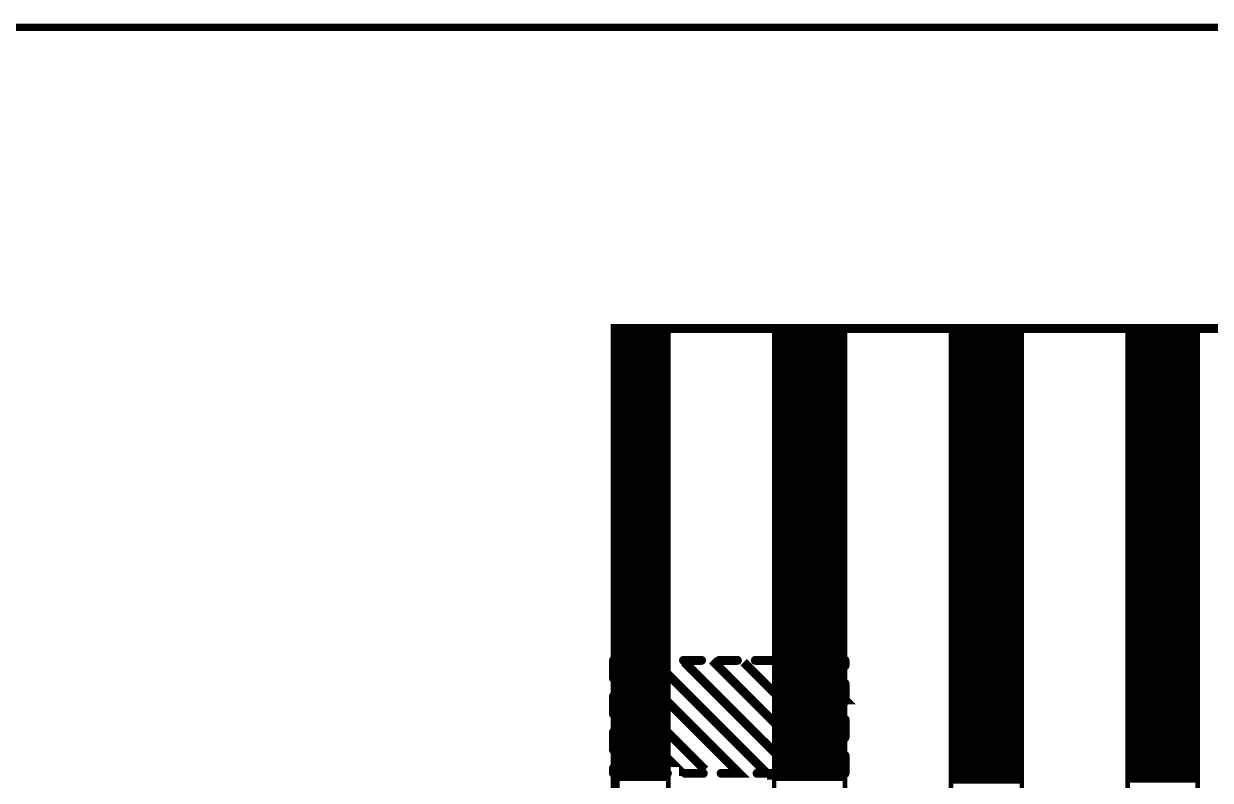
# Model space of a CAD drawing. Extents: x 2.14 to 10.29, y 1.14 to 8.17.
# Drawn here: x 7.729 to 9.051, y 7.325 to 8.169 of the extents above; entities that cross this region are included whole.
import ezdxf

# ---------------------------------------------------------------- set-up
doc = ezdxf.new("R2010")
doc.units = 0
doc.header["$LTSCALE"] = 25
doc.layers.get('0').update_dxf_attribs({"linetype": 'CONTINUOUS'})

# ---------------------------------------------------------------- blocks, each defined once
blk = doc.blocks.new('DISC')
at = {"color": 0, "const_width": 0.5}
blk.add_lwpolyline([(0, 0.25, 1), (0, -0.25, 1)], format="xyb", close=True, dxfattribs=at)

msp = doc.modelspace()

# ---------------------------------------------------------------- linework, layer by layer
at = {"color": 1, "const_width": 0.008}
msp.add_lwpolyline([(2.146, 1.142), (10.281, 1.142), (10.281, 8.165), (2.146, 8.165), (2.146, 1.142)], dxfattribs=at)
at = {"color": 3}
for points, const_width in [([(8.388, 4.528), (8.388, 7.829), (9.805, 7.829), (9.805, 4.528), (8.388, 4.528)], 0.01), ([(8.388, 7.829), (8.447, 7.829), (8.447, 4.53), (8.388, 4.53), (8.388, 7.829)], 0.005), ([(8.388, 7.827), (8.447, 7.827)], 0.005), ([(8.565, 7.829), (8.644, 7.829), (8.644, 4.53), (8.565, 4.53), (8.565, 7.829)], 0.005), ([(8.565, 7.827), (8.644, 7.827)], 0.005), ([(8.762, 7.829), (8.841, 7.829), (8.841, 4.531), (8.762, 4.531), (8.762, 7.829)], 0.005), ([(8.959, 7.829), (9.037, 7.829), (9.037, 4.528), (8.959, 4.528), (8.959, 7.829)], 0.005), ([(8.388, 7.822), (8.447, 7.822)], 0.005), ([(8.388, 7.817), (8.447, 7.817)], 0.005), ([(8.388, 7.812), (8.447, 7.812)], 0.005), ([(8.565, 7.822), (8.644, 7.822)], 0.005), ([(8.565, 7.817), (8.644, 7.817)], 0.005), ([(8.565, 7.812), (8.644, 7.812)], 0.005), ([(8.762, 7.824), (8.841, 7.824)], 0.005), ([(8.762, 7.819), (8.841, 7.819)], 0.005), ([(8.762, 7.814), (8.841, 7.814)], 0.005), ([(8.959, 7.825), (9.037, 7.825)], 0.005), ([(8.959, 7.82), (9.037, 7.82)], 0.005), ([(8.959, 7.815), (9.037, 7.815)], 0.005), ([(8.388, 7.807), (8.447, 7.807)], 0.005), ([(8.388, 7.802), (8.447, 7.802)], 0.005), ([(8.565, 7.807), (8.644, 7.807)], 0.005), ([(8.565, 7.802), (8.644, 7.802)], 0.005), ([(8.762, 7.809), (8.841, 7.809)], 0.005), ([(8.762, 7.804), (8.841, 7.804)], 0.005), ([(8.762, 7.799), (8.841, 7.799)], 0.005), ([(8.959, 7.81), (9.037, 7.81)], 0.005), ([(8.959, 7.805), (9.037, 7.805)], 0.005), ([(8.959, 7.8), (9.037, 7.8)], 0.005), ([(8.388, 7.797), (8.447, 7.797)], 0.005), ([(8.388, 7.792), (8.447, 7.792)], 0.005), ([(8.388, 7.787), (8.447, 7.787)], 0.005), ([(8.565, 7.797), (8.644, 7.797)], 0.005), ([(8.565, 7.792), (8.644, 7.792)], 0.005), ([(8.565, 7.787), (8.644, 7.787)], 0.005), ([(8.762, 7.794), (8.841, 7.794)], 0.005), ([(8.762, 7.789), (8.841, 7.789)], 0.005), ([(8.959, 7.795), (9.037, 7.795)], 0.005), ([(8.959, 7.79), (9.037, 7.79)], 0.005), ([(8.388, 7.782), (8.447, 7.782)], 0.005), ([(8.388, 7.777), (8.447, 7.777)], 0.005), ([(8.565, 7.782), (8.644, 7.782)], 0.005), ([(8.565, 7.777), (8.644, 7.777)], 0.005), ([(8.762, 7.784), (8.841, 7.784)], 0.005), ([(8.762, 7.779), (8.841, 7.779)], 0.005), ([(8.762, 7.774), (8.841, 7.774)], 0.005), ([(8.959, 7.785), (9.037, 7.785)], 0.005), ([(8.959, 7.78), (9.037, 7.78)], 0.005), ([(8.959, 7.775), (9.037, 7.775)], 0.005), ([(8.388, 7.772), (8.447, 7.772)], 0.005), ([(8.388, 7.767), (8.447, 7.767)], 0.005), ([(8.388, 7.762), (8.447, 7.762)], 0.005), ([(8.565, 7.772), (8.644, 7.772)], 0.005), ([(8.565, 7.767), (8.644, 7.767)], 0.005), ([(8.565, 7.762), (8.644, 7.762)], 0.005), ([(8.762, 7.769), (8.841, 7.769)], 0.005), ([(8.762, 7.764), (8.841, 7.764)], 0.005), ([(8.959, 7.77), (9.037, 7.77)], 0.005), ([(8.959, 7.765), (9.037, 7.765)], 0.005), ([(8.959, 7.76), (9.037, 7.76)], 0.005), ([(8.388, 7.757), (8.447, 7.757)], 0.005), ([(8.388, 7.752), (8.447, 7.752)], 0.005), ([(8.388, 7.747), (8.447, 7.747)], 0.005), ([(8.565, 7.757), (8.644, 7.757)], 0.005), ([(8.565, 7.752), (8.644, 7.752)], 0.005), ([(8.565, 7.747), (8.644, 7.747)], 0.005), ([(8.762, 7.759), (8.841, 7.759)], 0.005), ([(8.762, 7.754), (8.841, 7.754)], 0.005), ([(8.762, 7.749), (8.841, 7.749)], 0.005), ([(8.959, 7.755), (9.037, 7.755)], 0.005), ([(8.959, 7.75), (9.037, 7.75)], 0.005), ([(8.388, 7.742), (8.447, 7.742)], 0.005), ([(8.388, 7.737), (8.447, 7.737)], 0.005), ([(8.565, 7.742), (8.644, 7.742)], 0.005), ([(8.565, 7.737), (8.644, 7.737)], 0.005), ([(8.762, 7.744), (8.841, 7.744)], 0.005), ([(8.762, 7.739), (8.841, 7.739)], 0.005), ([(8.762, 7.734), (8.841, 7.734)], 0.005), ([(8.959, 7.745), (9.037, 7.745)], 0.005), ([(8.959, 7.74), (9.037, 7.74)], 0.005), ([(8.959, 7.735), (9.037, 7.735)], 0.005), ([(8.388, 7.732), (8.447, 7.732)], 0.005), ([(8.388, 7.727), (8.447, 7.727)], 0.005), ([(8.388, 7.722), (8.447, 7.722)], 0.005), ([(8.565, 7.732), (8.644, 7.732)], 0.005), ([(8.565, 7.727), (8.644, 7.727)], 0.005), ([(8.565, 7.722), (8.644, 7.722)], 0.005), ([(8.762, 7.729), (8.841, 7.729)], 0.005), ([(8.762, 7.724), (8.841, 7.724)], 0.005), ([(8.959, 7.73), (9.037, 7.73)], 0.005), ([(8.959, 7.725), (9.037, 7.725)], 0.005), ([(8.959, 7.72), (9.037, 7.72)], 0.005), ([(8.388, 7.717), (8.447, 7.717)], 0.005), ([(8.388, 7.712), (8.447, 7.712)], 0.005), ([(8.388, 7.707), (8.447, 7.707)], 0.005), ([(8.565, 7.717), (8.644, 7.717)], 0.005), ([(8.565, 7.712), (8.644, 7.712)], 0.005), ([(8.565, 7.707), (8.644, 7.707)], 0.005), ([(8.762, 7.719), (8.841, 7.719)], 0.005), ([(8.762, 7.714), (8.841, 7.714)], 0.005), ([(8.762, 7.709), (8.841, 7.709)], 0.005), ([(8.959, 7.715), (9.037, 7.715)], 0.005), ([(8.959, 7.71), (9.037, 7.71)], 0.005), ([(8.388, 7.702), (8.447, 7.702)], 0.005), ([(8.388, 7.697), (8.447, 7.697)], 0.005), ([(8.565, 7.702), (8.644, 7.702)], 0.005), ([(8.565, 7.697), (8.644, 7.697)], 0.005), ([(8.762, 7.704), (8.841, 7.704)], 0.005), ([(8.762, 7.699), (8.841, 7.699)], 0.005), ([(8.762, 7.694), (8.841, 7.694)], 0.005), ([(8.959, 7.705), (9.037, 7.705)], 0.005), ([(8.959, 7.7), (9.037, 7.7)], 0.005), ([(8.959, 7.695), (9.037, 7.695)], 0.005), ([(8.388, 7.692), (8.447, 7.692)], 0.005), ([(8.388, 7.687), (8.447, 7.687)], 0.005), ([(8.388, 7.682), (8.447, 7.682)], 0.005), ([(8.565, 7.692), (8.644, 7.692)], 0.005), ([(8.565, 7.687), (8.644, 7.687)], 0.005), ([(8.565, 7.682), (8.644, 7.682)], 0.005), ([(8.762, 7.689), (8.841, 7.689)], 0.005), ([(8.762, 7.684), (8.841, 7.684)], 0.005), ([(8.959, 7.69), (9.037, 7.69)], 0.005), ([(8.959, 7.685), (9.037, 7.685)], 0.005), ([(8.959, 7.68), (9.037, 7.68)], 0.005), ([(8.388, 7.677), (8.447, 7.677)], 0.005), ([(8.388, 7.672), (8.447, 7.672)], 0.005), ([(8.388, 7.667), (8.447, 7.667)], 0.005), ([(8.565, 7.677), (8.644, 7.677)], 0.005), ([(8.565, 7.672), (8.644, 7.672)], 0.005), ([(8.565, 7.667), (8.644, 7.667)], 0.005), ([(8.762, 7.679), (8.841, 7.679)], 0.005), ([(8.762, 7.674), (8.841, 7.674)], 0.005), ([(8.762, 7.669), (8.841, 7.669)], 0.005), ([(8.959, 7.675), (9.037, 7.675)], 0.005), ([(8.959, 7.67), (9.037, 7.67)], 0.005), ([(8.388, 7.662), (8.447, 7.662)], 0.005), ([(8.388, 7.657), (8.447, 7.657)], 0.005), ([(8.565, 7.662), (8.644, 7.662)], 0.005), ([(8.565, 7.657), (8.644, 7.657)], 0.005), ([(8.762, 7.664), (8.841, 7.664)], 0.005), ([(8.762, 7.659), (8.841, 7.659)], 0.005), ([(8.762, 7.654), (8.841, 7.654)], 0.005), ([(8.959, 7.665), (9.037, 7.665)], 0.005), ([(8.959, 7.66), (9.037, 7.66)], 0.005), ([(8.959, 7.655), (9.037, 7.655)], 0.005), ([(8.388, 7.652), (8.447, 7.652)], 0.005), ([(8.388, 7.647), (8.447, 7.647)], 0.005), ([(8.388, 7.642), (8.447, 7.642)], 0.005), ([(8.565, 7.652), (8.644, 7.652)], 0.005), ([(8.565, 7.647), (8.644, 7.647)], 0.005), ([(8.565, 7.642), (8.644, 7.642)], 0.005), ([(8.762, 7.649), (8.841, 7.649)], 0.005), ([(8.762, 7.644), (8.841, 7.644)], 0.005), ([(8.959, 7.65), (9.037, 7.65)], 0.005), ([(8.959, 7.645), (9.037, 7.645)], 0.005), ([(8.388, 7.637), (8.447, 7.637)], 0.005), ([(8.388, 7.632), (8.447, 7.632)], 0.005), ([(8.388, 7.627), (8.447, 7.627)], 0.005), ([(8.565, 7.637), (8.644, 7.637)], 0.005), ([(8.565, 7.632), (8.644, 7.632)], 0.005), ([(8.565, 7.627), (8.644, 7.627)], 0.005), ([(8.762, 7.639), (8.841, 7.639)], 0.005), ([(8.762, 7.634), (8.841, 7.634)], 0.005), ([(8.762, 7.629), (8.841, 7.629)], 0.005), ([(8.959, 7.64), (9.037, 7.64)], 0.005), ([(8.959, 7.635), (9.037, 7.635)], 0.005), ([(8.959, 7.63), (9.037, 7.63)], 0.005), ([(8.388, 7.622), (8.447, 7.622)], 0.005), ([(8.388, 7.617), (8.447, 7.617)], 0.005), ([(8.565, 7.622), (8.644, 7.622)], 0.005), ([(8.565, 7.617), (8.644, 7.617)], 0.005), ([(8.762, 7.624), (8.841, 7.624)], 0.005), ([(8.762, 7.619), (8.841, 7.619)], 0.005), ([(8.762, 7.614), (8.841, 7.614)], 0.005), ([(8.959, 7.625), (9.037, 7.625)], 0.005), ([(8.959, 7.62), (9.037, 7.62)], 0.005), ([(8.959, 7.615), (9.037, 7.615)], 0.005), ([(8.388, 7.612), (8.447, 7.612)], 0.005), ([(8.388, 7.607), (8.447, 7.607)], 0.005), ([(8.388, 7.602), (8.447, 7.602)], 0.005), ([(8.565, 7.612), (8.644, 7.612)], 0.005), ([(8.565, 7.607), (8.644, 7.607)], 0.005), ([(8.565, 7.602), (8.644, 7.602)], 0.005), ([(8.762, 7.609), (8.841, 7.609)], 0.005), ([(8.762, 7.604), (8.841, 7.604)], 0.005), ([(8.959, 7.61), (9.037, 7.61)], 0.005), ([(8.959, 7.605), (9.037, 7.605)], 0.005), ([(8.388, 7.597), (8.447, 7.597)], 0.005), ([(8.388, 7.592), (8.447, 7.592)], 0.005), ([(8.565, 7.597), (8.644, 7.597)], 0.005), ([(8.565, 7.592), (8.644, 7.592)], 0.005), ([(8.762, 7.599), (8.841, 7.599)], 0.005), ([(8.762, 7.594), (8.841, 7.594)], 0.005), ([(8.762, 7.589), (8.841, 7.589)], 0.005), ([(8.959, 7.6), (9.037, 7.6)], 0.005), ([(8.959, 7.595), (9.037, 7.595)], 0.005), ([(8.959, 7.59), (9.037, 7.59)], 0.005), ([(8.388, 7.587), (8.447, 7.587)], 0.005), ([(8.388, 7.582), (8.447, 7.582)], 0.005), ([(8.388, 7.577), (8.447, 7.577)], 0.005), ([(8.565, 7.587), (8.644, 7.587)], 0.005), ([(8.565, 7.582), (8.644, 7.582)], 0.005), ([(8.565, 7.577), (8.644, 7.577)], 0.005), ([(8.762, 7.584), (8.841, 7.584)], 0.005), ([(8.762, 7.579), (8.841, 7.579)], 0.005), ([(8.762, 7.574), (8.841, 7.574)], 0.005), ([(8.959, 7.585), (9.037, 7.585)], 0.005), ([(8.959, 7.58), (9.037, 7.58)], 0.005), ([(8.959, 7.575), (9.037, 7.575)], 0.005), ([(8.388, 7.572), (8.447, 7.572)], 0.005), ([(8.388, 7.567), (8.447, 7.567)], 0.005), ([(8.388, 7.562), (8.447, 7.562)], 0.005), ([(8.565, 7.572), (8.644, 7.572)], 0.005), ([(8.565, 7.567), (8.644, 7.567)], 0.005), ([(8.565, 7.562), (8.644, 7.562)], 0.005), ([(8.762, 7.569), (8.841, 7.569)], 0.005), ([(8.762, 7.564), (8.841, 7.564)], 0.005), ([(8.959, 7.57), (9.037, 7.57)], 0.005), ([(8.959, 7.565), (9.037, 7.565)], 0.005), ([(8.388, 7.557), (8.447, 7.557)], 0.005), ([(8.388, 7.552), (8.447, 7.552)], 0.005), ([(8.565, 7.557), (8.644, 7.557)], 0.005), ([(8.565, 7.552), (8.644, 7.552)], 0.005), ([(8.762, 7.559), (8.841, 7.559)], 0.005), ([(8.762, 7.554), (8.841, 7.554)], 0.005), ([(8.762, 7.549), (8.841, 7.549)], 0.005), ([(8.959, 7.56), (9.037, 7.56)], 0.005), ([(8.959, 7.555), (9.037, 7.555)], 0.005), ([(8.959, 7.55), (9.037, 7.55)], 0.005), ([(8.388, 7.547), (8.447, 7.547)], 0.005), ([(8.388, 7.542), (8.447, 7.542)], 0.005), ([(8.388, 7.537), (8.447, 7.537)], 0.005), ([(8.565, 7.547), (8.644, 7.547)], 0.005), ([(8.565, 7.542), (8.644, 7.542)], 0.005), ([(8.565, 7.537), (8.644, 7.537)], 0.005), ([(8.762, 7.544), (8.841, 7.544)], 0.005), ([(8.762, 7.539), (8.841, 7.539)], 0.005), ([(8.959, 7.545), (9.037, 7.545)], 0.005), ([(8.959, 7.54), (9.037, 7.54)], 0.005), ([(8.959, 7.535), (9.037, 7.535)], 0.005), ([(8.388, 7.532), (8.447, 7.532)], 0.005), ([(8.388, 7.527), (8.447, 7.527)], 0.005), ([(8.388, 7.522), (8.447, 7.522)], 0.005), ([(8.565, 7.532), (8.644, 7.532)], 0.005), ([(8.565, 7.527), (8.644, 7.527)], 0.005), ([(8.565, 7.522), (8.644, 7.522)], 0.005), ([(8.762, 7.534), (8.841, 7.534)], 0.005), ([(8.762, 7.529), (8.841, 7.529)], 0.005), ([(8.762, 7.524), (8.841, 7.524)], 0.005), ([(8.959, 7.53), (9.037, 7.53)], 0.005), ([(8.959, 7.525), (9.037, 7.525)], 0.005), ([(8.388, 7.517), (8.447, 7.517)], 0.005), ([(8.388, 7.512), (8.447, 7.512)], 0.005), ([(8.565, 7.517), (8.644, 7.517)], 0.005), ([(8.565, 7.512), (8.644, 7.512)], 0.005), ([(8.762, 7.519), (8.841, 7.519)], 0.005), ([(8.762, 7.514), (8.841, 7.514)], 0.005), ([(8.762, 7.509), (8.841, 7.509)], 0.005), ([(8.959, 7.52), (9.037, 7.52)], 0.005), ([(8.959, 7.515), (9.037, 7.515)], 0.005), ([(8.959, 7.51), (9.037, 7.51)], 0.005), ([(8.388, 7.507), (8.447, 7.507)], 0.005), ([(8.388, 7.502), (8.447, 7.502)], 0.005), ([(8.388, 7.497), (8.447, 7.497)], 0.005), ([(8.565, 7.507), (8.644, 7.507)], 0.005), ([(8.565, 7.502), (8.644, 7.502)], 0.005), ([(8.565, 7.497), (8.644, 7.497)], 0.005), ([(8.762, 7.504), (8.841, 7.504)], 0.005), ([(8.762, 7.499), (8.841, 7.499)], 0.005), ([(8.959, 7.505), (9.037, 7.505)], 0.005), ([(8.959, 7.5), (9.037, 7.5)], 0.005), ([(8.959, 7.495), (9.037, 7.495)], 0.005), ([(8.388, 7.492), (8.447, 7.492)], 0.005), ([(8.388, 7.487), (8.447, 7.487)], 0.005), ([(8.388, 7.482), (8.447, 7.482)], 0.005), ([(8.565, 7.492), (8.644, 7.492)], 0.005), ([(8.565, 7.487), (8.644, 7.487)], 0.005), ([(8.565, 7.482), (8.644, 7.482)], 0.005), ([(8.762, 7.494), (8.841, 7.494)], 0.005), ([(8.762, 7.489), (8.841, 7.489)], 0.005), ([(8.762, 7.484), (8.841, 7.484)], 0.005), ([(8.959, 7.49), (9.037, 7.49)], 0.005), ([(8.959, 7.485), (9.037, 7.485)], 0.005), ([(8.388, 7.477), (8.447, 7.477)], 0.005), ([(8.388, 7.472), (8.447, 7.472)], 0.005), ([(8.565, 7.477), (8.644, 7.477)], 0.005), ([(8.565, 7.472), (8.644, 7.472)], 0.005), ([(8.762, 7.479), (8.841, 7.479)], 0.005), ([(8.762, 7.474), (8.841, 7.474)], 0.005), ([(8.762, 7.469), (8.841, 7.469)], 0.005), ([(8.959, 7.48), (9.037, 7.48)], 0.005), ([(8.959, 7.475), (9.037, 7.475)], 0.005), ([(8.959, 7.47), (9.037, 7.47)], 0.005), ([(8.404, 7.459), (8.386, 7.459)], 0.01), ([(8.386, 7.459), (8.386, 7.439)], 0.01), ([(8.388, 7.467), (8.447, 7.467)], 0.005), ([(8.388, 7.462), (8.447, 7.462)], 0.005), ([(8.388, 7.457), (8.447, 7.457)], 0.005), ([(8.402, 7.457), (8.526, 7.333), (8.524, 7.333)], 0.01), ([(8.444, 7.459), (8.424, 7.459)], 0.01), ([(8.435, 7.455), (8.559, 7.331), (8.557, 7.331)], 0.01), ([(8.484, 7.459), (8.464, 7.459)], 0.01), ([(8.465, 7.457), (8.589, 7.333)], 0.01), ([(8.496, 7.459), (8.622, 7.333)], 0.01), ([(8.524, 7.459), (8.504, 7.459)], 0.01), ([(8.531, 7.457), (8.632, 7.356)], 0.01), ([(8.564, 7.459), (8.544, 7.459)], 0.01), ([(8.565, 7.467), (8.644, 7.467)], 0.005), ([(8.565, 7.462), (8.644, 7.462)], 0.005), ([(8.565, 7.457), (8.644, 7.457)], 0.005), ([(8.569, 7.459), (8.64, 7.388)], 0.01), ([(8.604, 7.459), (8.584, 7.459)], 0.01), ([(8.604, 7.455), (8.644, 7.415), (8.642, 7.415)], 0.01), ([(8.644, 7.459), (8.624, 7.459)], 0.01), ([(8.644, 7.453), (8.644, 7.459)], 0.01), ([(8.762, 7.464), (8.841, 7.464)], 0.005), ([(8.762, 7.459), (8.841, 7.459)], 0.005), ([(8.959, 7.465), (9.037, 7.465)], 0.005), ([(8.959, 7.46), (9.037, 7.46)], 0.005), ([(8.959, 7.455), (9.037, 7.455)], 0.005), ([(8.388, 7.452), (8.447, 7.452)], 0.005), ([(8.388, 7.447), (8.447, 7.447)], 0.005), ([(8.388, 7.442), (8.447, 7.442)], 0.005), ([(8.565, 7.452), (8.644, 7.452)], 0.005), ([(8.565, 7.447), (8.644, 7.447)], 0.005), ([(8.565, 7.442), (8.644, 7.442)], 0.005), ([(8.762, 7.454), (8.841, 7.454)], 0.005), ([(8.762, 7.449), (8.841, 7.449)], 0.005), ([(8.762, 7.444), (8.841, 7.444)], 0.005), ([(8.959, 7.45), (9.037, 7.45)], 0.005), ([(8.959, 7.445), (9.037, 7.445)], 0.005), ([(8.388, 7.437), (8.488, 7.337)], 0.01), ([(8.388, 7.437), (8.447, 7.437)], 0.005), ([(8.388, 7.432), (8.447, 7.432)], 0.005), ([(8.565, 7.437), (8.644, 7.437)], 0.005), ([(8.565, 7.432), (8.644, 7.432)], 0.005), ([(8.644, 7.413), (8.644, 7.433)], 0.01), ([(8.762, 7.439), (8.841, 7.439)], 0.005), ([(8.762, 7.434), (8.841, 7.434)], 0.005), ([(8.762, 7.429), (8.841, 7.429)], 0.005), ([(8.959, 7.44), (9.037, 7.44)], 0.005), ([(8.959, 7.435), (9.037, 7.435)], 0.005), ([(8.959, 7.43), (9.037, 7.43)], 0.005), ([(8.386, 7.419), (8.386, 7.399)], 0.01), ([(8.388, 7.427), (8.447, 7.427)], 0.005), ([(8.388, 7.422), (8.447, 7.422)], 0.005), ([(8.388, 7.417), (8.447, 7.417)], 0.005), ([(8.565, 7.427), (8.644, 7.427)], 0.005), ([(8.565, 7.422), (8.644, 7.422)], 0.005), ([(8.565, 7.417), (8.644, 7.417)], 0.005), ([(8.762, 7.424), (8.841, 7.424)], 0.005), ([(8.762, 7.419), (8.841, 7.419)], 0.005), ([(8.959, 7.425), (9.037, 7.425)], 0.005), ([(8.959, 7.42), (9.037, 7.42)], 0.005), ([(8.388, 7.407), (8.461, 7.335), (8.459, 7.335)], 0.01), ([(8.388, 7.412), (8.447, 7.412)], 0.005), ([(8.388, 7.407), (8.447, 7.407)], 0.005), ([(8.565, 7.412), (8.644, 7.412)], 0.005), ([(8.565, 7.407), (8.644, 7.407)], 0.005), ([(8.762, 7.414), (8.841, 7.414)], 0.005), ([(8.762, 7.409), (8.841, 7.409)], 0.005), ([(8.762, 7.404), (8.841, 7.404)], 0.005), ([(8.959, 7.415), (9.037, 7.415)], 0.005), ([(8.959, 7.41), (9.037, 7.41)], 0.005), ([(8.959, 7.405), (9.037, 7.405)], 0.005), ([(8.388, 7.402), (8.447, 7.402)], 0.005), ([(8.388, 7.397), (8.447, 7.397)], 0.005), ([(8.388, 7.392), (8.447, 7.392)], 0.005), ([(8.565, 7.402), (8.644, 7.402)], 0.005), ([(8.565, 7.397), (8.644, 7.397)], 0.005), ([(8.565, 7.392), (8.644, 7.392)], 0.005), ([(8.644, 7.373), (8.644, 7.393)], 0.01), ([(8.762, 7.399), (8.841, 7.399)], 0.005), ([(8.762, 7.394), (8.841, 7.394)], 0.005), ([(8.762, 7.389), (8.841, 7.389)], 0.005), ([(8.959, 7.4), (9.037, 7.4)], 0.005), ([(8.959, 7.395), (9.037, 7.395)], 0.005), ([(8.959, 7.39), (9.037, 7.39)], 0.005), ([(8.386, 7.379), (8.386, 7.359)], 0.01), ([(8.388, 7.38), (8.435, 7.333), (8.433, 7.333)], 0.01), ([(8.388, 7.387), (8.447, 7.387)], 0.005), ([(8.388, 7.382), (8.447, 7.382)], 0.005), ([(8.388, 7.377), (8.447, 7.377)], 0.005), ([(8.565, 7.387), (8.644, 7.387)], 0.005), ([(8.565, 7.382), (8.644, 7.382)], 0.005), ([(8.565, 7.377), (8.644, 7.377)], 0.005), ([(8.762, 7.384), (8.841, 7.384)], 0.005), ([(8.762, 7.379), (8.841, 7.379)], 0.005), ([(8.959, 7.385), (9.037, 7.385)], 0.005), ([(8.959, 7.38), (9.037, 7.38)], 0.005), ([(8.388, 7.372), (8.447, 7.372)], 0.005), ([(8.388, 7.367), (8.447, 7.367)], 0.005), ([(8.565, 7.372), (8.644, 7.372)], 0.005), ([(8.565, 7.367), (8.644, 7.367)], 0.005), ([(8.762, 7.374), (8.841, 7.374)], 0.005), ([(8.762, 7.369), (8.841, 7.369)], 0.005), ([(8.762, 7.364), (8.841, 7.364)], 0.005), ([(8.959, 7.375), (9.037, 7.375)], 0.005), ([(8.959, 7.37), (9.037, 7.37)], 0.005), ([(8.959, 7.365), (9.037, 7.365)], 0.005), ([(8.388, 7.362), (8.447, 7.362)], 0.005), ([(8.388, 7.357), (8.447, 7.357)], 0.005), ([(8.388, 7.352), (8.447, 7.352)], 0.005), ([(8.565, 7.362), (8.644, 7.362)], 0.005), ([(8.565, 7.357), (8.644, 7.357)], 0.005), ([(8.565, 7.352), (8.644, 7.352)], 0.005), ([(8.644, 7.333), (8.644, 7.353)], 0.01), ([(8.762, 7.359), (8.841, 7.359)], 0.005), ([(8.762, 7.354), (8.841, 7.354)], 0.005), ([(8.959, 7.36), (9.037, 7.36)], 0.005), ([(8.959, 7.355), (9.037, 7.355)], 0.005), ([(8.959, 7.35), (9.037, 7.35)], 0.005), ([(8.386, 7.339), (8.386, 7.333)], 0.01), ([(8.388, 7.347), (8.447, 7.347)], 0.005), ([(8.388, 7.342), (8.447, 7.342)], 0.005), ([(8.388, 7.337), (8.447, 7.337)], 0.005), ([(8.565, 7.347), (8.644, 7.347)], 0.005), ([(8.565, 7.342), (8.644, 7.342)], 0.005), ([(8.565, 7.337), (8.644, 7.337)], 0.005), ([(8.762, 7.349), (8.841, 7.349)], 0.005), ([(8.762, 7.344), (8.841, 7.344)], 0.005), ([(8.762, 7.339), (8.841, 7.339)], 0.005), ([(8.959, 7.345), (9.037, 7.345)], 0.005), ([(8.959, 7.34), (9.037, 7.34)], 0.005), ([(8.386, 7.333), (8.406, 7.333)], 0.01), ([(8.388, 7.332), (8.447, 7.332)], 0.005), ([(8.388, 7.327), (8.447, 7.327)], 0.005), ([(8.426, 7.333), (8.446, 7.333)], 0.01), ([(8.466, 7.333), (8.486, 7.333)], 0.01), ([(8.506, 7.333), (8.526, 7.333)], 0.01), ([(8.546, 7.333), (8.566, 7.333)], 0.01), ([(8.565, 7.332), (8.644, 7.332)], 0.005), ([(8.565, 7.327), (8.644, 7.327)], 0.005), ([(8.586, 7.333), (8.606, 7.333)], 0.01), ([(8.626, 7.333), (8.644, 7.333)], 0.01), ([(8.762, 7.334), (8.841, 7.334)], 0.005), ([(8.762, 7.329), (8.841, 7.329)], 0.005), ([(8.762, 7.324), (8.841, 7.324)], 0.005), ([(8.959, 7.335), (9.037, 7.335)], 0.005), ([(8.959, 7.33), (9.037, 7.33)], 0.005), ([(8.959, 7.325), (9.037, 7.325)], 0.005)]:
    msp.add_lwpolyline(points, dxfattribs=dict(at, const_width=const_width))

# ---------------------------------------------------------------- block references
at = {"color": 3, "xscale": 0.01, "yscale": 0.01}
for p in [(8.386, 7.459), (8.386, 7.459), (8.404, 7.459), (8.424, 7.459), (8.444, 7.459), (8.464, 7.459), (8.484, 7.459), (8.504, 7.459), (8.524, 7.459), (8.544, 7.459), (8.564, 7.459), (8.584, 7.459), (8.604, 7.459), (8.624, 7.459), (8.644, 7.459), (8.644, 7.459), (8.644, 7.453), (8.386, 7.439), (8.644, 7.433), (8.386, 7.419), (8.644, 7.413), (8.386, 7.399), (8.644, 7.393), (8.386, 7.379), (8.644, 7.373), (8.386, 7.359), (8.644, 7.353), (8.386, 7.339), (8.386, 7.333), (8.386, 7.333), (8.406, 7.333), (8.426, 7.333), (8.446, 7.333), (8.466, 7.333), (8.486, 7.333), (8.506, 7.333), (8.526, 7.333), (8.546, 7.333), (8.566, 7.333), (8.586, 7.333), (8.606, 7.333), (8.626, 7.333), (8.644, 7.333), (8.644, 7.333)]:
    msp.add_blockref('DISC', p, dxfattribs=at)

doc.saveas('drawing.dxf')
